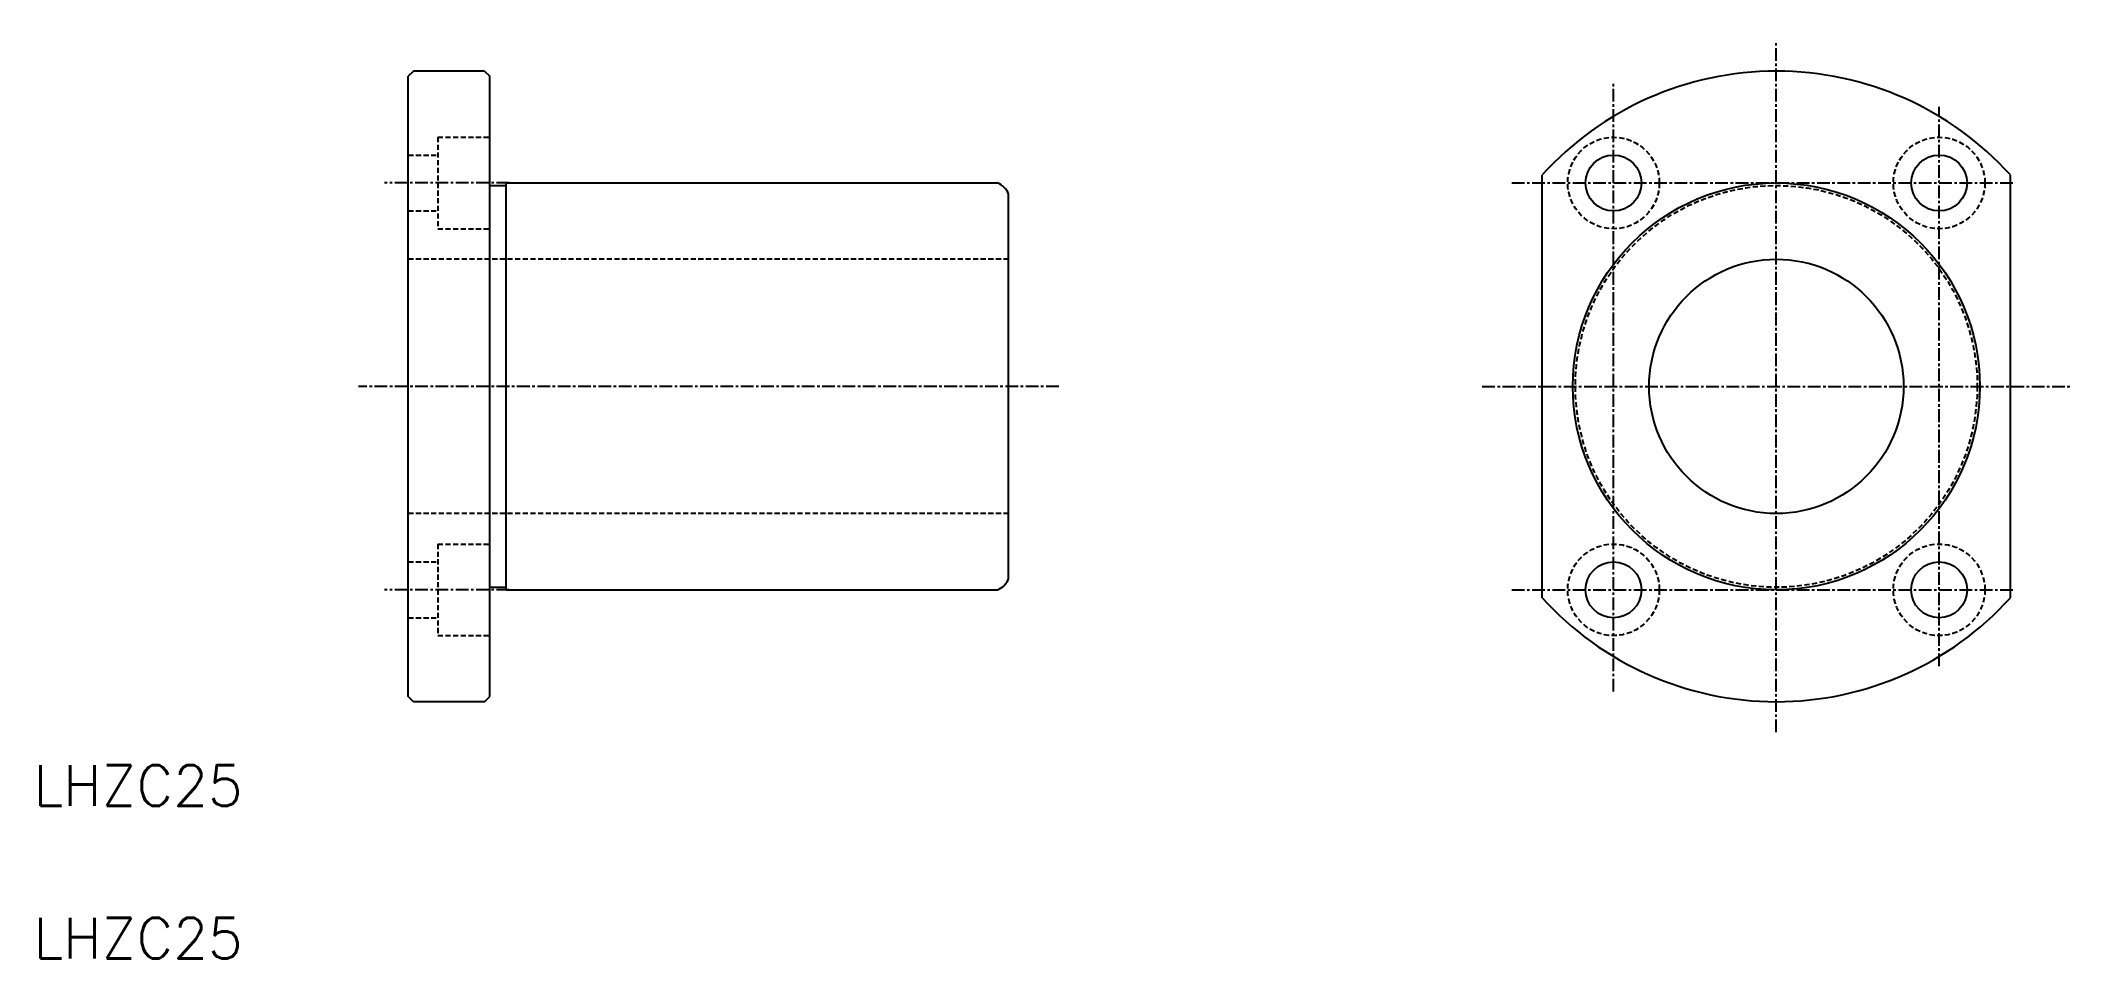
# Model space of a CAD drawing. Extents: x 235 to 434, y 146 to 237.
import ezdxf

# ---------------------------------------------------------------- set-up
doc = ezdxf.new("R2010")
doc.units = 0
doc.linetypes.add('CENTER', pattern=[2, 1.25, -0.25, 0.25, -0.25])
doc.linetypes.add('DASHED', pattern=[0.75, 0.5, -0.25])
doc.layers.get('0').update_dxf_attribs({"linetype": 'CONTINUOUS'})
doc.layers.add('CENTER', color=1, linetype='CENTER')
doc.styles.get("Standard").update_dxf_attribs({"font": 'txt.shx', "bigfont": 'bigfont.shx'})

msp = doc.modelspace()

# ---------------------------------------------------------------- linework, layer by layer
at = {"color": 7, "linetype": 'CONTINUOUS'}
for p, q in [((271.21, 233.66), (270.71, 233.16)), ((278.21, 233.66), (271.21, 233.66)), ((278.21, 233.66), (278.71, 233.16)), ((270.71, 172.16), (270.71, 233.16)), ((278.71, 172.16), (278.71, 233.16)), ((382.16, 181.87), (382.16, 223.44)), ((428.16, 181.87), (428.16, 223.44)), ((278.71, 222.41), (280.31, 222.41)), ((280.31, 222.66), (328.62, 222.66)), ((280.31, 182.66), (280.31, 222.66)), ((329.71, 183.75), (329.71, 221.57)), ((278.71, 182.91), (280.31, 182.91)), ((280.31, 182.66), (328.62, 182.66)), ((291.09, 182.66), (291.09, 182.66)), ((303.46, 182.66), (303.46, 182.66)), ((271.21, 171.66), (270.71, 172.16)), ((278.21, 171.66), (271.21, 171.66)), ((278.21, 171.66), (278.71, 172.16))]:
    msp.add_line(p, q, dxfattribs=at)
at = {"color": 3, "linetype": 'DASHED'}
for p, q in [((273.61, 227.16), (273.61, 218.16)), ((273.61, 227.16), (278.71, 227.16)), ((270.71, 225.41), (273.61, 225.41)), ((270.71, 219.91), (273.61, 219.91)), ((273.61, 218.16), (278.71, 218.16)), ((329.71, 215.16), (270.71, 215.16)), ((329.71, 190.16), (270.71, 190.16)), ((273.61, 187.16), (273.61, 178.16)), ((273.61, 187.16), (278.71, 187.16)), ((270.71, 185.41), (273.61, 185.41)), ((270.71, 179.91), (273.61, 179.91)), ((273.61, 178.16), (278.71, 178.16))]:
    msp.add_line(p, q, dxfattribs=at)
for centre, radius in [((389.16, 222.66), 4.5), ((421.16, 222.66), 4.5), ((405.16, 202.66), 19.75), ((389.16, 182.66), 4.5), ((421.16, 182.66), 4.5)]:
    msp.add_circle(centre, radius, dxfattribs=at)
at = {"color": 7, "linetype": 'CONTINUOUS'}
for centre, radius in [((389.16, 222.66), 2.75), ((421.16, 222.66), 2.75), ((405.16, 202.66), 20), ((405.16, 202.66), 12.5), ((389.16, 182.66), 2.75), ((421.16, 182.66), 2.75)]:
    msp.add_circle(centre, radius, dxfattribs=at)
for centre, radius, start, end in [((405.16, 202.66), 31, 42.1034, 137.8966), ((327.86, 220.81), 2, 22.3316, 67.6684), ((327.86, 184.51), 2, 292.3316, 337.6684), ((405.16, 202.66), 31, 222.1034, 317.8966)]:
    msp.add_arc(centre, radius, start, end, dxfattribs=at)
at = {"layer": 'CENTER', "color": 1, "linetype": 'CENTER'}
for p, q in [((405.16, 168.66), (405.16, 236.66)), ((389.16, 172.66), (389.16, 232.66)), ((421.16, 175.16), (421.16, 230.16)), ((280.63, 222.66), (268.36, 222.66)), ((379.16, 222.66), (428.66, 222.66)), ((334.64, 202.66), (265.81, 202.66)), ((376.26, 202.66), (434.06, 202.66)), ((280.63, 182.66), (268.36, 182.66)), ((379.16, 182.66), (428.66, 182.66))]:
    msp.add_line(p, q, dxfattribs=at)

# ---------------------------------------------------------------- texts
at = {"color": 7, "linetype": 'CONTINUOUS'}
for p in [(233.88, 161.42), (233.88, 146.42)]:
    msp.add_text('LHZC25', height=4, dxfattribs=at).set_placement(p)

doc.saveas('drawing.dxf')
